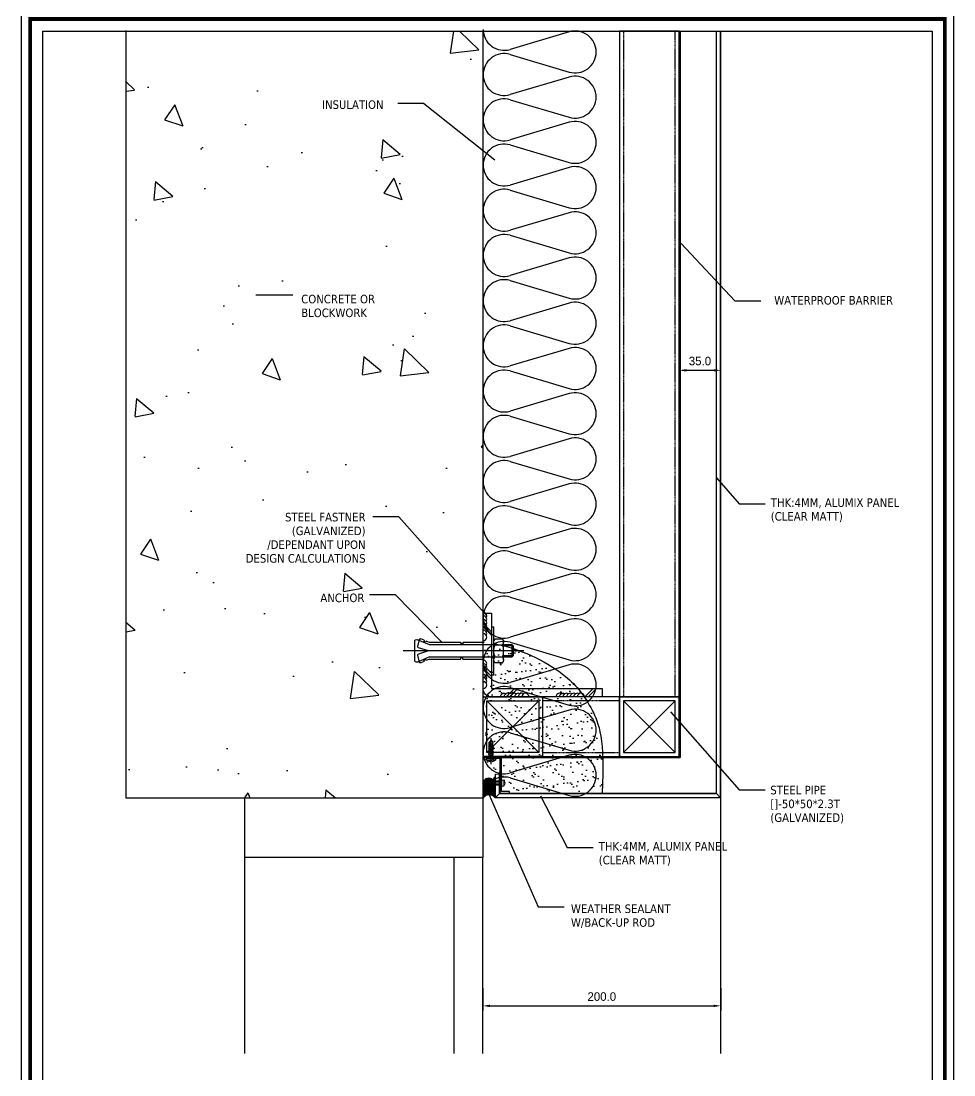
# Model space of a CAD drawing. Header units: millimetres. Extents: x 7297 to 60227, y -7497 to 19324.
# Drawn here: x 14381 to 15165, y 9183 to 10069 of the extents above; entities that cross this region are included whole.
import ezdxf

# ---------------------------------------------------------------- set-up
doc = ezdxf.new("R2010")
doc.units = ezdxf.units.MM
doc.linetypes.add('HIDDEN', pattern=[0.375, 0.25, -0.125])
doc.layers.add('NS_AL_PANEL', color=32, linetype='Continuous', lineweight=9)
for name, color, linetype in [('NS_BRACKET_NUTS', 1, 'Continuous'), ('NS_CAULKING', 8, 'Continuous'), ('NS_COL_CYAN', 4, 'Continuous'), ('NS_COL_D-GREY', 8, 'Continuous'), ('NS_COL_MAGENTA', 6, 'Continuous'), ('NS_COL_RED', 1, 'Continuous'), ('NS_COL_YELLOW', 2, 'Continuous'), ('NS_CON', 8, 'Continuous'), ('NS_DIM', 1, 'Continuous'), ('NS_FORM', 7, 'Continuous'), ('NS_FRAME', 253, 'Continuous'), ('NS_INSUL', 8, 'Continuous'), ('NS_PIPE_FRAME', 2, 'Continuous'), ('NS_RIVET_SCREW', 1, 'Continuous'), ('NS_TEXT', 2, 'Continuous'), ('NS_WATERPROOF', 150, 'Continuous'), ('NS_WELD', 1, 'Continuous')]:
    doc.layers.add(name, color=color, linetype=linetype)
doc.styles.add('Expo M', font='Expo M.ttf')
doc.styles.add('HGTXT', font='romans.shx', dxfattribs={"bigfont": 'whgtxt.shx'})
doc.dimstyles.new('DS2', dxfattribs={"dimscale": 2, "dimtxt": 1.8, "dimasz": 1.5, "dimexe": 1, "dimexo": 1, "dimgap": 0.5, "dimtad": 1, "dimtoh": 1, "dimdec": 1, "dimzin": 1, "dimdsep": 46, "dimtxsty": 'Expo M', "dimcen": 2, "dimadec": 1, "dimazin": 0, "dimtfac": 1, "dimtdec": 4, "dimtix": 1, "dimtmove": 1, "dimatfit": 3, "dimfxl": 1, "dimtolj": 1, "dimtzin": 1, "dimarcsym": 0})
doc.dimstyles.new('N-SPACE', dxfattribs={"dimscale": 4, "dimtxt": 1.8, "dimasz": 1.5, "dimexe": 1, "dimexo": 1, "dimgap": 1, "dimtad": 1, "dimtoh": 1, "dimdec": 1, "dimzin": 1, "dimdsep": 46, "dimtxsty": 'Expo M', "dimcen": 2, "dimclrd": 1, "dimclre": 1, "dimclrt": 2, "dimadec": 1, "dimazin": 0, "dimtfac": 1, "dimtdec": 1, "dimtix": 1, "dimtmove": 1, "dimatfit": 3, "dimfxl": 1, "dimtolj": 1, "dimtzin": 1, "dimarcsym": 0})

# ---------------------------------------------------------------- blocks, each defined once
blk = doc.blocks.new('A$C0843732F')
for centre, start in [((0, -3), 90), ((0, -6), 150), ((0, -9), 150), ((0, -12), 150), ((0, -15), 150), ((0, -18), 150), ((0, -21), 150)]:
    blk.add_arc(centre, 3, start, 270)
blk = doc.blocks.new('set anchor')
for p, q in [((0, -27.17), (0, 74.08)), ((-5, 52), (-9.41, 62.17)), ((7.88, 64.5), (-7.88, 64.5)), ((5, 52), (9.41, 62.17)), ((-8.89, 56.51), (-10.05, 59.42)), ((-3.66, 61.83), (-9.46, 60.55)), ((-8.89, 56.51), (-7.98, 56.85)), ((-8.2, 54.79), (-7.29, 55.15)), ((-7.08, 52), (-8.2, 54.79)), ((-7.29, 55.15), (-7.98, 56.85)), ((0, 52.83), (-2.69, 61.27)), ((0, 52.83), (2.69, 61.27)), ((9.46, 60.55), (3.66, 61.83)), ((7.08, 52), (8.2, 54.79)), ((7.29, 55.15), (7.98, 56.85)), ((8.2, 54.79), (7.29, 55.15)), ((8.89, 56.51), (7.98, 56.85)), ((8.89, 56.51), (10.05, 59.42)), ((-7.08, 25.83), (-7.08, 52)), ((-5, -2), (-5, 52)), ((5, 52), (5, -2)), ((7.08, 52), (7.08, 25.83)), ((-7.08, 25.83), (-5.83, 25.83)), ((-7.08, 6), (-7.08, 24.17)), ((-7.08, 24.17), (-5.83, 24.17)), ((-5.83, 24.17), (-5.83, 25.83)), ((7.08, 25.83), (5.83, 25.83)), ((5.83, 24.17), (5.83, 25.83)), ((7.08, 24.17), (5.83, 24.17)), ((7.08, 24.17), (7.08, 6)), ((-20, 0), (20, 0)), ((-20, -2), (-20, 0)), ((20, 0), (20, -2)), ((20, -2), (-20, -2)), ((7.5, -2), (-7.5, -2)), ((7.5, -2), (-7.5, -2)), ((-5, -3.01), (-5, -9)), ((5, -3.01), (5, -9)), ((7.5, -10), (-7.5, -10)), ((-5, -17.36), (-5, -10)), ((5, -17.36), (-5, -17.36)), ((-4.17, -18.19), (-5, -17.36)), ((-4.17, -18.19), (-4.17, -10)), ((4.17, -18.19), (4.17, -9.99)), ((5, -17.36), (4.17, -18.19)), ((5, -9.99), (5, -17.36)), ((-4.17, -18.19), (4.17, -18.19))]:
    blk.add_line(p, q)
blk.add_lwpolyline([(5, -3.01, 0.202073), (-5, -3.01, 0.404145), (-10, -3.01), (-10, -8.99, 0.404145), (-5, -8.99, 0.202073), (5, -8.99, 0.404145), (10, -8.99), (10, -3.01, 0.404145)], format="xyb", close=True)
for centre, radius, start, end in [((-7.88, 62.83), 1.67, 90, 203.42869), ((7.88, 62.83), 1.67, 336.57131, 90), ((-9.28, 59.73), 0.833, 102.52881, 201.80141), ((-3.48, 61.02), 0.833, 17.65012, 102.52881), ((3.48, 61.02), 0.833, 77.47119, 162.34988), ((9.28, 59.73), 0.833, 338.19859, 77.47119)]:
    blk.add_arc(centre, radius, start, end)
blk = doc.blocks.new('*U98')
for p, q in [((1, 50), (0, 50)), ((0, 49), (0, 50)), ((0, 49), (0, 1)), ((49, 50), (1, 50)), ((3.2, 3.2), (46.8, 46.8)), ((46.8, 3.2), (3.2, 46.8)), ((49, 50), (50, 50)), ((50, 49), (50, 50)), ((50, 1), (50, 49)), ((0, 1), (0, 0)), ((1, 0), (0, 0)), ((50, 1), (50, 0)), ((1, 0), (49, 0)), ((49, 0), (50, 0))]:
    blk.add_line(p, q)
blk.add_lwpolyline([(3.2, 46.8), (3.2, 3.2), (46.8, 3.2), (46.8, 46.8)], close=True)
for centre, start, end in [((1, 49), 90, 180), ((49, 49), 0, 90), ((1, 1), 180, 270), ((49, 1), 270, 0)]:
    blk.add_arc(centre, 1, start, end)
blk = doc.blocks.new('피스')
for p, q in [((-4, 1.5), (-4, 1)), ((-4, 1.5), (4, 1.5)), ((-3, 0), (3, 0)), ((-0.5, 2.98), (-0.4, 2.3)), ((-0.4, 2.3), (0.4, 2.3)), ((0, 4.99), (0, -16.77)), ((0.5, 2.98), (0.4, 2.3)), ((4, 1.5), (4, 1)), ((2, -1.5), (-2, -2)), ((-1.5, -1.5), (-2, -2)), ((-2, -2), (-1.5, -2.5)), ((-1.5, -3.5), (-2, -4)), ((2, -3.5), (-2, -4)), ((-2, -4), (-1.5, -4.5)), ((-1.5, -5.5), (-2, -6)), ((2, -5.5), (-2, -6)), ((-2, -6), (-1.5, -6.5)), ((-1.5, -7.5), (-2, -8)), ((2, -7.5), (-2, -8)), ((-2, -8), (-1.5, -8.5)), ((-1.5, -0.5), (-1.5, -1.5)), ((1.5, -1), (-1.5, -1.5)), ((1.5, -2), (-1.5, -2.5)), ((-1.5, -2.5), (-1.5, -3.5)), ((1.5, -3), (-1.5, -3.5)), ((1.5, -4), (-1.5, -4.5)), ((-1.5, -4.5), (-1.5, -5.5)), ((1.5, -5), (-1.5, -5.5)), ((1.5, -6), (-1.5, -6.5)), ((-1.5, -6.5), (-1.5, -7.5)), ((1.5, -7), (-1.5, -7.5)), ((1.5, -8), (-1.5, -8.5)), ((-1.5, -8.5), (-1.5, -9.5)), ((1.5, -0.5), (1.5, -1)), ((1.5, -1), (2, -1.5)), ((2, -1.5), (1.5, -2)), ((1.5, -2), (1.5, -3)), ((1.5, -3), (2, -3.5)), ((2, -3.5), (1.5, -4)), ((1.5, -4), (1.5, -5)), ((1.5, -5), (2, -5.5)), ((2, -5.5), (1.5, -6)), ((1.5, -6), (1.5, -7)), ((1.5, -7), (2, -7.5)), ((2, -7.5), (1.5, -8)), ((1.5, -8), (1.5, -9)), ((-1.5, -9.5), (-2, -10)), ((2, -9.5), (-2, -10)), ((-2, -10), (-1.5, -10.5)), ((1.5, -9), (-1.5, -9.5)), ((1.5, -10), (-1.5, -10.5)), ((-1.5, -10.5), (-1.5, -13.5)), ((0, -15), (-1.5, -13.5)), ((-1.27, -13.54), (-1.27, -11.97)), ((0, -15), (-1.27, -13.54)), ((0, -15), (1.5, -13.03)), ((1.5, -13.03), (0.6, -11.47)), ((1.5, -9), (2, -9.5)), ((2, -9.5), (1.5, -10)), ((1.5, -10), (1.5, -13.03))]:
    blk.add_line(p, q)
for centre, radius, start, end in [((0, -3.08), 6.08, 94.71456, 131.11209), ((-3, 1), 1, 180, 270), ((-2, -0.5), 0.5, 0, 90), ((0, -3.08), 6.08, 48.88791, 85.28544), ((2, -0.5), 0.5, 90, 180), ((3, 1), 1, 270, 0), ((-0.27, -11.97), 1, 30.08633, 180)]:
    blk.add_arc(centre, radius, start, end)
blk = doc.blocks.new('N-SCREW')
blk.add_blockref('피스', (17.25, -1.03))
blk = doc.blocks.new('AL-TEMPLATE')
at = {"color": 8}
for p, q in [((2716.82, 1392.97), (2800.02, 1392.97)), ((2716.82, 1376.33), (2800.02, 1376.33)), ((2716.82, 1359.69), (2800.02, 1359.69)), ((2716.82, 1343.05), (2800.02, 1343.05)), ((2716.82, 1326.41), (2800.02, 1326.41)), ((2716.82, 1309.77), (2800.02, 1309.77)), ((2716.82, 1293.13), (2800.02, 1293.13)), ((2716.82, 1276.49), (2800.02, 1276.49)), ((2716.82, 1259.85), (2800.02, 1259.85)), ((2716.82, 1243.21), (2800.02, 1243.21)), ((2716.82, 1209.93), (2800.02, 1209.93)), ((2716.82, 1193.29), (2800.02, 1193.29)), ((2716.82, 1176.65), (2800.02, 1176.65)), ((2716.82, 1118.41), (2800.02, 1118.41)), ((2716.82, 1076.81), (2800.02, 1076.81)), ((2716.82, 1051.85), (2800.02, 1051.85))]:
    blk.add_line(p, q, dxfattribs=at)
at = {"color": 7, "ltscale": 2}
blk.add_lwpolyline([(1972.34, 1515.25), (1972.34, 921.25), (2812.34, 921.25), (2812.34, 1515.25)], close=True, dxfattribs=at)
at = {"color": 8}
for points, const_width in [([(1976.34, 1509.45), (2808.34, 1509.45), (2808.34, 927.05), (1976.34, 927.05)], 2.5), ([(2716.82, 1501.32), (2800.02, 1501.32), (2800.02, 1418.12), (2716.82, 1418.12)], 1.66), ([(2716.82, 1409.8), (2800.02, 1409.8), (2800.02, 1026.89), (2716.82, 1026.89)], 1.66)]:
    blk.add_lwpolyline(points, close=True, dxfattribs=dict(at, const_width=const_width))
at = {"color": 9}
blk.add_lwpolyline([(1984.07, 1501.32), (2709.08, 1501.32), (2709.08, 935.18), (1984.07, 935.18)], close=True, dxfattribs=at)
at = {"color": 8, "const_width": 1.66}
for points in [[(2716.82, 1226.57), (2800.02, 1226.57)], [(2716.82, 1160.01), (2800.02, 1160.01)]]:
    blk.add_lwpolyline(points, dxfattribs=at)
at = {"color": 146, "true_color": 0x105689, "insert": (2721.06, 1496.93), "char_height": 3.6698, "attachment_point": 1, "style": 'HGTXT'}
blk.add_mtext('{\\fExpo M|b0|i0|c129|p18;엔스페이스 (주)}', dxfattribs=at)
at = {"insert": (2720.94, 1489.17), "char_height": 2.3487, "attachment_point": 1, "style": 'HGTXT'}
blk.add_mtext('서울시 강남구 논현로 161길11 엔빌딩 4F\\PTEL 02 575-2077  FAX 02 575-2071', dxfattribs=at)
at = {"color": 8, "attachment_point": 1}
for s, insert, char_height, width in [('NOTE', (2720.76, 1404.73), 2.556, 438.9676), ('DESIGNED BYNOTE', (2719.01, 1224.39), 2.5559, 438.9676), ('DRAWN BYNOTE', (2719.56, 1209.04), 2.5559, 438.9676), ('CHECKED BYNOTE', (2719.56, 1192.25), 2.5559, 438.9676), ('APPROVED BYNOTE', (2720.1, 1175.04), 2.5559, 438.9676), ('DRAWING TITLE', (2720.1, 1158.4), 2.5559, 438.9675), ('SCALE', (2720.1, 1116.8), 2.556, 438.9675), ('{\\fﾱﾼﾸﾲ|b0|i0|c129|p49;DATE}', (2720.1, 1075.2), 2.5559, 438.9675), ('SHEET NO.', (2720.1, 1050.24), 2.556, 438.9675)]:
    blk.add_mtext(s, dxfattribs=dict(at, insert=insert, char_height=char_height, width=width))
blk = doc.blocks.new('*U214')
blk.add_lwpolyline([(0, 0), (50, 0), (50, 559.44), (0, 559.44)], close=True)
at = {"linetype": 'HIDDEN'}
blk.add_lwpolyline([(3.2, 0), (46.8, 0), (46.8, 559.44), (3.2, 559.44)], close=True, dxfattribs=at)
blk = doc.blocks.new('*U215')
blk.add_lwpolyline([(0, 0), (50, 0), (50, 64.74), (0, 64.74)], close=True)
at = {"linetype": 'HIDDEN'}
blk.add_lwpolyline([(3.2, 0), (46.8, 0), (46.8, 64.74), (3.2, 64.74)], close=True, dxfattribs=at)
blk = doc.blocks.new('*D348')
at = {"layer": 'NS_DIM', "color": 1, "lineweight": -2, "transparency": 16777216}
for p, q in [((14768.62, 9255.92), (14768.62, 9237.02)), ((14968.62, 9255.92), (14968.62, 9237.02)), ((14774.62, 9241.02), (14962.62, 9241.02))]:
    blk.add_line(p, q, dxfattribs=at)
at = {"layer": 'NS_DIM', "color": 1, "transparency": 16777216}
for points in [[(14774.62, 9242.02), (14774.62, 9240.02), (14768.62, 9241.02)], [(14962.62, 9242.02), (14962.62, 9240.02), (14968.62, 9241.02)]]:
    blk.add_solid(points, dxfattribs=at)
at = {"layer": 'NS_DIM', "color": 2, "transparency": 16777216, "insert": (14868.62, 9248.8), "char_height": 7.2, "attachment_point": 5, "style": 'Expo M'}
blk.add_mtext('\\A1;200.0', dxfattribs=at)
blk = doc.blocks.new('*D346')
at = {"layer": 'NS_DIM', "color": 1, "lineweight": -2, "transparency": 16777216}
for p, q in [((14933.62, 9741.95), (14933.62, 9779.16)), ((14968.62, 9741.95), (14968.62, 9779.16)), ((14962.62, 9775.16), (14939.62, 9775.16))]:
    blk.add_line(p, q, dxfattribs=at)
at = {"layer": 'NS_DIM', "color": 1, "transparency": 16777216}
for points in [[(14939.62, 9776.16), (14939.62, 9774.16), (14933.62, 9775.16)], [(14962.62, 9776.16), (14962.62, 9774.16), (14968.62, 9775.16)]]:
    blk.add_solid(points, dxfattribs=at)
at = {"layer": 'NS_DIM', "color": 2, "transparency": 16777216, "insert": (14951.12, 9782.94), "char_height": 7.2, "attachment_point": 5, "style": 'Expo M'}
blk.add_mtext('\\A1;35.0', dxfattribs=at)
blk = doc.blocks.new('INSULA')
for p, q in [((2490.51, 9123.97), (2440.79, 9109.19)), ((2440.79, 9104.97), (2490.51, 9090.19)), ((2490.51, 9085.97), (2440.79, 9071.19)), ((2440.79, 9066.97), (2490.51, 9052.19)), ((2490.51, 9047.97), (2440.79, 9033.19)), ((2440.79, 9028.97), (2490.51, 9014.19)), ((2490.51, 9009.97), (2440.79, 8995.19)), ((2440.79, 8990.97), (2490.51, 8976.19)), ((2490.51, 8971.97), (2440.79, 8957.19)), ((2440.79, 8952.97), (2490.51, 8938.19)), ((2490.51, 8933.97), (2440.79, 8919.19)), ((2440.79, 8914.97), (2490.51, 8900.19)), ((2490.51, 8895.97), (2440.79, 8881.19)), ((2440.79, 8876.97), (2490.51, 8862.19)), ((2490.51, 8857.97), (2440.79, 8843.19)), ((2440.79, 8838.97), (2490.51, 8824.19)), ((2490.51, 8819.97), (2440.79, 8805.19)), ((2440.79, 8800.97), (2490.51, 8786.19)), ((2490.51, 8781.97), (2440.79, 8767.19)), ((2440.79, 8762.97), (2490.51, 8748.19)), ((2490.51, 8743.97), (2440.79, 8729.19)), ((2440.79, 8724.97), (2490.51, 8710.19)), ((2490.51, 8705.97), (2440.79, 8691.19)), ((2440.79, 8686.97), (2490.51, 8672.19)), ((2490.51, 8667.97), (2440.79, 8653.19)), ((2440.79, 8648.97), (2490.51, 8634.19)), ((2490.51, 8629.97), (2440.79, 8615.19)), ((2440.79, 8610.97), (2490.51, 8596.19)), ((2490.51, 8591.97), (2440.79, 8577.19)), ((2440.79, 8572.97), (2490.51, 8558.19)), ((2490.51, 8553.97), (2440.79, 8539.19)), ((2440.79, 8534.97), (2490.51, 8520.19)), ((2490.51, 8515.97), (2440.79, 8501.19)), ((2440.79, 8496.97), (2490.51, 8482.19))]:
    blk.add_line(p, q)
for centre, start, end in [((2435.77, 9126.08), 180, 286.55538), ((2495.53, 9107.08), 360, 106.55538), ((2435.77, 9088.08), 73.44462, 180), ((2495.53, 9107.08), 253.44462, 0), ((2435.77, 9088.08), 180, 286.55538), ((2495.53, 9069.08), 360, 106.55538), ((2435.77, 9050.08), 73.44462, 180), ((2495.53, 9069.08), 253.44462, 0), ((2435.77, 9050.08), 180, 286.55538), ((2495.53, 9031.08), 360, 106.55538), ((2435.77, 9012.08), 73.44462, 180), ((2495.53, 9031.08), 253.44462, 0), ((2435.77, 9012.08), 180, 286.55538), ((2495.53, 8993.08), 360, 106.55538), ((2435.77, 8974.08), 73.44462, 180), ((2495.53, 8993.08), 253.44462, 0), ((2435.77, 8974.08), 180, 286.55538), ((2495.53, 8955.08), 360, 106.55538), ((2495.53, 8955.08), 253.44462, 0), ((2435.77, 8936.08), 73.44462, 180), ((2435.77, 8936.08), 180, 286.55538), ((2495.53, 8917.08), 360, 106.55538), ((2435.77, 8898.08), 73.44462, 180), ((2495.53, 8917.08), 253.44462, 0), ((2435.77, 8898.08), 180, 286.55538), ((2495.53, 8879.08), 360, 106.55538), ((2435.77, 8860.08), 73.44462, 180), ((2495.53, 8879.08), 253.44462, 0), ((2435.77, 8860.08), 180, 286.55538), ((2495.53, 8841.08), 360, 106.55538), ((2435.77, 8822.08), 73.44462, 180), ((2495.53, 8841.08), 253.44462, 0), ((2435.77, 8822.08), 180, 286.55538), ((2495.53, 8803.08), 360, 106.55538), ((2435.77, 8784.08), 73.44462, 180), ((2495.53, 8803.08), 253.44462, 0), ((2435.77, 8784.08), 180, 286.55538), ((2495.53, 8765.08), 360, 106.55538), ((2435.77, 8746.08), 73.44462, 180), ((2495.53, 8765.08), 253.44462, 0), ((2435.77, 8746.08), 180, 286.55538), ((2495.53, 8727.08), 360, 106.55538), ((2435.77, 8708.08), 73.44462, 180), ((2495.53, 8727.08), 253.44462, 0), ((2435.77, 8708.08), 180, 286.55538), ((2495.53, 8689.08), 360, 106.55538), ((2495.53, 8689.08), 253.44462, 0), ((2435.77, 8670.08), 73.44462, 180), ((2435.77, 8670.08), 180, 286.55538), ((2495.53, 8651.08), 360, 106.55538), ((2435.77, 8632.08), 73.44462, 180), ((2495.53, 8651.08), 253.44462, 0), ((2435.77, 8632.08), 180, 286.55538), ((2495.53, 8613.08), 360, 106.55538), ((2435.77, 8594.08), 73.44462, 180), ((2495.53, 8613.08), 253.44462, 0), ((2435.77, 8594.08), 180, 286.55538), ((2495.53, 8575.08), 360, 106.55538), ((2435.77, 8556.08), 73.44462, 180), ((2495.53, 8575.08), 253.44462, 0), ((2435.77, 8556.08), 180, 286.55538), ((2495.53, 8537.08), 360, 106.55538), ((2435.77, 8518.08), 73.44462, 180), ((2495.53, 8537.08), 253.44462, 0), ((2435.77, 8518.08), 180, 286.55538), ((2495.53, 8499.08), 360, 106.55538), ((2435.77, 8480.08), 73.44462, 180), ((2495.53, 8499.08), 253.44462, 0)]:
    blk.add_arc(centre, 17.62, start, end)

msp = doc.modelspace()

# ---------------------------------------------------------------- hatches: boundary and pattern name
at = {"layer": 'NS_CAULKING'}
h = msp.add_hatch(dxfattribs=at)
h.set_pattern_fill('HONEY', color=256, scale=0.149999, angle=180, style=0)
h.set_pattern_definition([(180, (-590551.8839, -902834.39338), (-0.71437227822, -0.41244302533), [0.4762481855, -0.95249637096]), (300, (-590551.8839, -902834.39338), (0.71437227666, -0.41244302803), [0.4762481855, -0.95249637096]), (240, (-590551.8839, -902834.39338), (-1.56e-09, -0.82488605336), [-0.95249637096, 0.4762481855])])
edge = h.paths.add_edge_path()
edge.add_arc((14773.88, 9427.58), 5, 540, 900, ccw=False)
h = msp.add_hatch(dxfattribs=at)
h.set_pattern_fill('ANSI37', color=256, scale=0.149999, angle=270, style=0)
h.set_pattern_definition([(315, (927036.15816, -545379.0124), (0.33675832148, 0.33675832148), []), (45, (927036.15816, -545379.0124), (-0.33675832148, 0.33675832148), [])])
edge = h.paths.add_edge_path()
edge.add_line((14768.88, 9424.73), (14768.88, 9427.59))
edge.add_arc((14773.88, 9427.58), 5, 539.95167, 720)
edge.add_line((14778.88, 9427.58), (14778.88, 9415.73))
edge.add_arc((14773.88, 9412.39), 6.02, 393.78618, 506.21382)
edge.add_line((14768.88, 9415.73), (14768.88, 9424.73))
at = {"layer": 'NS_CON'}
h = msp.add_hatch(dxfattribs=at)
h.set_pattern_fill('AR-CONC', color=256, angle=-90)
h.set_pattern_definition([(320, (24352.91, -107265.92), (-15.93909, -182.18467), [19.05, -209.55]), (265, (24352.91, -107265.92), (191.05685, 35.24342), [15.24, -167.64058]), (10.45144, (24351.58, -107281.1), (175.11775, -146.94125), [16.19, -178.09024]), (316.1842, (24403.7, -107265.92), (-42.04233, -271.07904), [28.575, -314.325]), (6.63556, (24400.2, -107288.5), (247.4261, -237.40413), [24.285, -267.1356]), (261.18415, (24403.7, -107265.92), (247.4261, -237.40413), [22.85997, -251.4597]), (291, (24391.01, -107291.32), (-102.2652, -151.6144), [19.05, -209.55]), (236, (24391.01, -107291.32), (184.18797, -61.80203), [15.24, -167.64]), (341.45144, (24382.49, -107303.96), (81.92277, -213.41642), [16.19, -178.08994]), (307.5, (24352.91, -107265.92), (84.55504, -3.088603), [0, -165.608, 0, -170.18, 0, -168.275]), (277.5, (24352.91, -107265.92), (100.180575, -66.81966), [0, -97.028, 0, -161.798, 0, -64.135]), (237.5, (24352.91, -107209.28), (-5.728744, -135.590595), [0, -63.5, 0, -198.12, 0, -262.89]), (227.5, (24352.91, -107183.88), (25.42649, -148.12918), [0, -82.55, 0, -131.572, 0, -186.69])])
h.paths.add_polyline_path([(14768.62, 9415.73), (14768.62, 10060.17), (14468.62, 10060.17), (14468.62, 9415.73)])
at = {"layer": 'NS_INSUL'}
h = msp.add_hatch(dxfattribs=at)
h.set_pattern_fill('AR-SAND', color=256, scale=0.25, angle=180)
h.set_pattern_definition([(217.5, (34918.805, 6893.066), (0.400008, -12.235331), [0, -9.652, 0, -10.795, 0, -10.31875]), (187.5, (34918.805, 6893.066), (-11.238082, -17.920628), [0, -5.207, 0, -8.6995, 0, -3.33375]), (147.5, (34926.616, 6893.066), (-19.774809, -0.0359296), [0, -3.175, 0, -11.43, 0, -14.9225]), (137.5, (34926.616, 6893.066), (-19.088911, -5.573233), [0, -1.5875, 0, -7.493, 0, -8.5725])])
edge = h.paths.add_edge_path()
edge.add_line((14783.89, 9544.21), (14768.88, 9545.44))
edge.add_line((14768.88, 9545.44), (14768.88, 9449.73))
edge.add_line((14768.88, 9449.73), (14795.53, 9419.73))
edge.add_line((14795.53, 9419.73), (14868.88, 9419.73))
edge.add_line((14868.88, 9419.73), (14868.61, 9461.28))
edge.add_spline(control_points=[(14868.61, 9461.28), (14860.66, 9503.23), (14826.84, 9526.46), (14805.2, 9539.5), (14783.89, 9544.21)], knot_values=[0, 0, 0, 0, 77.580253, 130.386572, 130.386572, 130.386572, 130.386572], degree=3, periodic=0)

# ---------------------------------------------------------------- linework, layer by layer
at = {"layer": 'NS_AL_PANEL'}
for p, q in [((14964.62, 9419.73), (14964.62, 10060.17)), ((14965.12, 9419.23), (14965.12, 10060.17)), ((14968.12, 9416.23), (14968.12, 10060.17)), ((14968.62, 9415.73), (14968.62, 10060.17)), ((14778.88, 9415.73), (14778.88, 9435.73)), ((14778.88, 9435.73), (14782.88, 9435.73)), ((14779.38, 9416.23), (14779.38, 9435.73)), ((14782.38, 9419.23), (14782.38, 9435.73)), ((14782.88, 9419.73), (14782.88, 9435.73)), ((14778.88, 9415.73), (14968.62, 9415.73)), ((14782.88, 9419.73), (14779.38, 9416.23)), ((14968.12, 9416.23), (14779.38, 9416.23)), ((14965.12, 9419.23), (14782.38, 9419.23)), ((14964.62, 9419.73), (14782.88, 9419.73)), ((14964.62, 9419.73), (14968.12, 9416.23))]:
    msp.add_line(p, q, dxfattribs=at)
at = {"layer": 'NS_BRACKET_NUTS'}
msp.add_lwpolyline([(14868.88, 9507.73), (14868.88, 9500.73), (14775.88, 9500.73, -0.414214), (14768.88, 9507.73), (14768.88, 9570.98), (14775.88, 9570.98), (14775.88, 9507.73)], format="xyb", close=True, dxfattribs=at)
at = {"layer": 'NS_CAULKING'}
msp.add_circle((14773.88, 9427.58, 0), 5, dxfattribs=at)
msp.add_arc((14773.88, 9412.39), 6.02, 33.78618, 146.21382, dxfattribs=at)
at = {"layer": 'NS_COL_CYAN'}
for p, q in [((14568.62, 9200.91), (14568.62, 9365.73)), ((14568.62, 9200.91), (14568.62, 9365.73)), ((14744.62, 9200.91), (14744.62, 9365.73)), ((14768.62, 9200.91), (14768.62, 9365.73)), ((14768.62, 9200.91), (14768.62, 9365.73))]:
    msp.add_line(p, q, dxfattribs=at)
for points in [[(14774.67, 9449.48), (14774.8, 9449.23), (14774.93, 9449.48), (14775.06, 9449.23), (14775.18, 9449.48), (14775.31, 9449.23), (14775.44, 9449.48), (14775.57, 9449.23), (14775.7, 9449.48), (14775.82, 9449.23), (14775.95, 9449.48), (14776.08, 9449.23), (14776.21, 9449.48), (14776.34, 9449.23), (14776.46, 9449.48), (14776.59, 9449.23), (14782.88, 9449.23), (14782.88, 9419.73), (14791.13, 9419.73), (14791.13, 9421.23), (14784.38, 9421.23), (14784.38, 9450.73), (14771.88, 9450.73), (14771.88, 9449.23), (14772.75, 9449.23), (14772.88, 9449.48), (14773.01, 9449.23), (14773.14, 9449.48), (14773.26, 9449.23), (14773.39, 9449.48), (14773.52, 9449.23), (14773.65, 9449.48), (14773.78, 9449.23), (14773.9, 9449.48), (14774.03, 9449.23), (14774.16, 9449.48), (14774.29, 9449.23), (14774.42, 9449.48), (14774.54, 9449.23)], [(14568.62, 9415.73), (14768.62, 9415.73), (14768.62, 9365.73), (14568.62, 9365.73)], [(14568.62, 9415.73), (14768.62, 9415.73), (14768.62, 9365.73), (14568.62, 9365.73)]]:
    msp.add_lwpolyline(points, close=True, dxfattribs=at)
at = {"layer": 'NS_COL_D-GREY'}
msp.add_line((14968.62, 9200.91), (14968.62, 9415.73), dxfattribs=at)
at = {"layer": 'NS_COL_MAGENTA'}
msp.add_line((14778.88, 9435.73), (14778.88, 9415.73), dxfattribs=at)
at = {"layer": 'NS_COL_RED', "ltscale": 8}
for p, q in [((14775.88, 9555.48), (14768.88, 9562.48)), ((14775.88, 9552.66), (14768.88, 9559.66)), ((14775.88, 9520.53), (14768.88, 9527.53)), ((14775.88, 9517.71), (14768.88, 9524.71)), ((14795.16, 9507.73), (14788.16, 9500.73)), ((14797.99, 9507.73), (14790.99, 9500.73)), ((14861.33, 9507.73), (14854.33, 9500.73)), ((14864.16, 9507.73), (14857.16, 9500.73))]:
    msp.add_line(p, q, dxfattribs=at)
at = {"layer": 'NS_COL_YELLOW'}
for p, q in [((14468.62, 10060.75), (14468.62, 9415.73)), ((14768.62, 10060.75), (14768.62, 9415.73)), ((14468.62, 9415.73), (14768.62, 9415.73))]:
    msp.add_line(p, q, dxfattribs=at)
at = {"layer": 'NS_INSUL'}
msp.add_open_spline([(14777.9, 9545.5, 0), (14779.53, 9545.19, 0), (14801.52, 9540.59, 0), (14838.06, 9522.67, 0), (14860.17, 9493.74, 0), (14871.44, 9465.28, 0), (14868.88, 9419.73)], degree=3, knots=[39.608899, 39.608899, 39.608899, 39.608899, 44.503051, 105.348119, 146.482728, 183.675841, 183.675841, 183.675841, 183.675841], dxfattribs=at)
at = {"layer": 'NS_RIVET_SCREW', "ltscale": 3}
for p, q in [((14778.88, 9433.13), (14778.88, 9423.33)), ((14784.38, 9429.98), (14784.38, 9426.48))]:
    msp.add_line(p, q, dxfattribs=at)
at = {"layer": 'NS_RIVET_SCREW'}
for p, q in [((14777.83, 9424.38), (14777.83, 9432.08)), ((14784.38, 9429.98), (14777.83, 9429.98)), ((14784.38, 9428.98), (14777.83, 9428.98)), ((14784.38, 9427.48), (14777.83, 9427.48)), ((14784.38, 9426.48), (14777.83, 9426.48)), ((14786.7, 9426.48, 0), (14786.7, 9429.98, 0))]:
    msp.add_line(p, q, dxfattribs=at)
for centre, radius, start, end in [((14778.88, 9432.08), 1.05, 90, 180), ((14778.88, 9424.38), 1.05, 180, 270), ((14785.54, 9429.38), 1.3, 27.34705, 152.65295), ((14785.54, 9427.08), 1.3, 207.34705, 332.65295), ((14785.19, 9428.23, 0), 2.2, 313.00287, 46.99713)]:
    msp.add_arc(centre, radius, start, end, dxfattribs=at)
at = {"layer": 'NS_WATERPROOF', "ltscale": 3}
for p, q in [((14934.12, 10060.17), (14934.12, 9449.72)), ((14934.62, 10060.17), (14934.62, 9449.72)), ((14768.62, 9450.22), (14934.62, 9450.22)), ((14768.62, 9449.72), (14934.62, 9449.72))]:
    msp.add_line(p, q, dxfattribs=at)

# ---------------------------------------------------------------- block references
at = {"layer": 'NS_BRACKET_NUTS', "xscale": -1, "rotation": 90}
msp.add_blockref('set anchor', (14775.88, 9539.36), dxfattribs=at)
at = {"layer": 'NS_FORM', "xscale": 1.32, "yscale": 1.32, "zscale": 1.32, "rotation": 270}
msp.add_blockref('AL-TEMPLATE', (13164.47, 12679.14), dxfattribs=at)
at = {"layer": 'NS_FRAME'}
for name, p, rotation in [('*U214', (14933.62, 10060.17), 180), ('*U215', (14818.88, 9500.73), 270)]:
    msp.add_blockref(name, p, dxfattribs=dict(at, rotation=rotation))
at = {"layer": 'NS_INSUL'}
msp.add_blockref('INSULA', (12350.73, 935.66), dxfattribs=at)
at = {"layer": 'NS_PIPE_FRAME', "xscale": -1, "rotation": 90}
msp.add_blockref('*U98', (14818.88, 9500.73), dxfattribs=at)
at = {"layer": 'NS_PIPE_FRAME', "rotation": 90.00000000000001}
msp.add_blockref('*U98', (14933.62, 9450.73), dxfattribs=at)
at = {"layer": 'NS_RIVET_SCREW', "xscale": -1, "rotation": 180}
msp.add_blockref('N-SCREW', (14758.32, 9448.2), dxfattribs=at)
at = {"layer": 'NS_WELD', "extrusion": (0, 0, -1), "xscale": -1, "zscale": -1}
for p, rotation in [((-14768.88, 9547.89), 180), ((-14768.88, 9507.73), 180), ((-14807.4, 9500.73), 90), ((-14854.06, 9500.73), 90)]:
    msp.add_blockref('A$C0843732F', p, dxfattribs=dict(at, rotation=rotation))

# ---------------------------------------------------------------- texts
at = {"layer": 'NS_TEXT', "char_height": 7.2, "line_spacing_factor": 0.963855}
for s, insert, width, attachment_point in [('\\pxql;{\\fTahoma|b0|i0|c0|p34;INSULATION}', (14751.97, 10002.08), 118.4981, 3), ('\\pxql;{\\fTahoma|b0|i0|c129|p34;CONCRETE OR BLOCKWORK}', (14717.87, 9819.76), 101.8813, 9), ('\\pxqr;{\\fTahoma|b0|i0|c0|p34;WATERPROOF BARRIER}', (15113.4, 9837.61), 112.4594, 3), ('\\pxql;{\\fTahoma|b0|i0|c0|p34;T\\fTahoma|b0|i0|c129|p34;HK:4MM,\\fTahoma|b0|i0|c0|p34; \\fTahoma|b0|i0|c129|p34;ALUMIX\\fTahoma|b0|i0|c0|p34; PANEL\\P(CLEAR MATT)}', (15010.64, 9667.62), 136.0889, 1), ('\\pxqr;{\\fTahoma|b0|i0|c0|p34;STEEL \\fTahoma|b0|i0|c129|p34;FASTNER\\fTahoma|b0|i0|c0|p34;\\P(GALVANIZED)\\fTahoma|b0|i0|c129|p34;\\P/DEPENDANT UPON DESIGN CALCULATIONS}', (14670.05, 9655.41), 115.6898, 3), ('\\pxqr;{\\fTahoma|b0|i0|c129|p34;ANCHOR}', (14567.33, 9580.21), 101.7894, 7), ('\\pxql;{\\fTahoma|b0|i0|c0|p34;STEEL PIPE\\P[]-\\fTahoma|b0|i0|c129|p34;5\\fTahoma|b0|i0|c0|p34;0*50*\\fTahoma|b0|i0|c129|p34;2\\fTahoma|b0|i0|c0|p34;.\\fTahoma|b0|i0|c129|p34;3\\fTahoma|b0|i0|c0|p34;T\\P(GALVANIZED)}', (15010.29, 9425.98), 71.0245, 1), ('\\pxql;{\\fTahoma|b0|i0|c0|p34;T\\fTahoma|b0|i0|c129|p34;HK:4MM,\\fTahoma|b0|i0|c0|p34; \\fTahoma|b0|i0|c129|p34;ALUMIX\\fTahoma|b0|i0|c0|p34; PANEL\\P(CLEAR MATT)}', (14866.04, 9378.73), 136.0889, 1), ('\\pxql;{\\fTahoma|b0|i0|c129|p34;WEATHER SEALANT W/BACK-UP ROD}', (14944.48, 9306.57), 101.7894, 9)]:
    msp.add_mtext(s, dxfattribs=dict(at, insert=insert, width=width, attachment_point=attachment_point))

# ---------------------------------------------------------------- dimensions: what is measured, and where the dimension line sits
at = {"layer": 'NS_DIM'}
for base, p1, p2, picture, middle in [((14933.62, 9775.16), (14968.62, 9737.95), (14933.62, 9737.95), '*D346', (14951.12, 9782.94)), ((14968.62, 9241.02), (14768.62, 9259.92), (14968.62, 9259.92), '*D348', (14868.62, 9248.8))]:
    dim = msp.add_linear_dim(base=base, p1=p1, p2=p2, dimstyle='N-SPACE', dxfattribs=at)
    dim.commit()
    dim.dimension.update_dxf_attribs({"geometry": picture, "text_midpoint": middle})

# ---------------------------------------------------------------- leaders
for points in [[(14778.79, 9951.92), (14718.9, 9999.55), (14697.1, 9999.55)], [(14935.31, 9881.79), (14980.58, 9833.55), (15002.39, 9833.55)], [(14577.87, 9838.51), (14587.19, 9838.51), (14608.99, 9838.51)], [(14965.12, 9684.77), (14984.21, 9663.1), (15006.02, 9663.1)], [(14771.88, 9568.89), (14698, 9652.02), (14676.2, 9652.02)], [(14734.44, 9546.44), (14695.18, 9586.52), (14673.37, 9586.52)], [(14926.45, 9488.12), (14984.21, 9422.73), (15006.02, 9422.73)], [(14773.88, 9418.4), (14815.15, 9324.15), (14836.95, 9324.15)], [(14817.11, 9417.65), (14839.62, 9374.21), (14861.42, 9374.21)]]:
    msp.add_leader(points, dimstyle='DS2', override={"dimgap": 0.5, "dimtad": 0}, dxfattribs=at)

doc.saveas('drawing.dxf')
